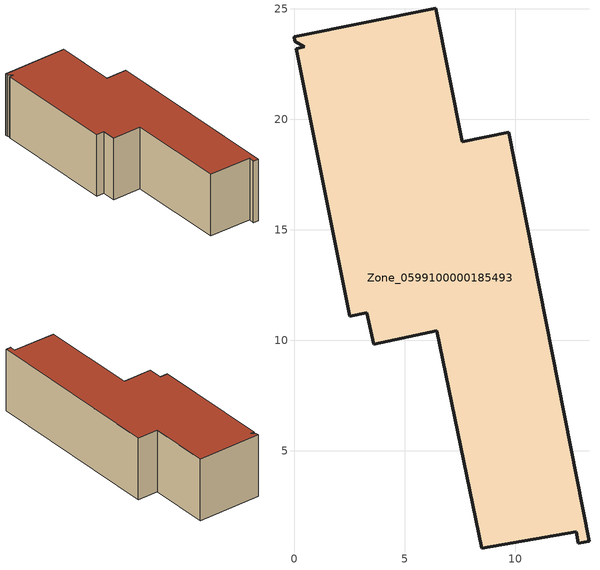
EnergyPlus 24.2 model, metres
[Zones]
Zone_0599100000185493
 floor ground (C_G): 3.3,11.25 2.53,11.1 0.11,23.2 0.47,23.28 0.04,23.54 0,23.75 6.42,25.04 7.61,18.99 9.71,19.41 13.37,0.92 12.86,0.82 12.76,1.35 8.48,0.61 6.46,10.44 3.6,9.83 z0
 wall outside (C_F): 6.42,25.04 0,23.75 0.04,23.54 0.47,23.28 0.11,23.2 2.53,11.1 3.3,11.25 3.6,9.83 6.46,10.44 8.48,0.61 12.76,1.35 12.86,0.82 13.37,0.92 9.71,19.41 7.61,18.99 6.42,25.04 z0:6.44
 roof outside (C_R): 0.11,23.2 2.53,11.1 3.3,11.25 3.6,9.83 6.46,10.44 8.48,0.61 12.76,1.35 12.86,0.82 13.37,0.92 9.71,19.41 7.61,18.99 6.42,25.04 0,23.75 0.04,23.54 0.47,23.28 z6.44
[BUILDING]
Pand.0599100000185493: North Axis=0; Terrain=City; Loads Convergence Tolerance Value=0.04; Temperature Convergence Tolerance Value=0.4; Solar Distribution=FullExterior; Maximum Number of Warmup Days=25; Minimum Number of Warmup Days=1
[Site:Location]
Rotterdam.The.Hague.AP_ZH_NLD Design_Conditions: Latitude=51.96; Longitude=4.45; Time Zone=1; Elevation=-4.5
[SITE:GROUNDTEMPERATURE:BUILDINGSURFACE]
18, 18, 18, 18, 18, 18, 18, 18, 18, 18, 18, 18
[MATERIAL] Thermal Absorptance=0.9; Solar Absorptance=0.7; Visible Absorptance=0.7
Name | Roughness | Thickness | Conductivity | Density | Specific Heat
G.D.1965 | MediumSmooth | 0.15 | 1 | 540 | 1210
F.D.1965 | Rough | 0.3 | 0.857143 | 1920 | 840
R.D.1965 | MediumRough | 0.2 | 0.08 | 1500 | 1000
[CONSTRUCTION]
C_G: G.D.1965
C_F: F.D.1965
C_R: R.D.1965
[ZONE]
Zone_0599100000185493: Type=1; Multiplier=1; Ceiling Height=Autocalculate; Volume=Autocalculate; Floor Area=autocalculate; Part of Total Floor Area=Yes
[ZONEINFILTRATION:DESIGNFLOWRATE]
Infil_Zone_0599100000185493: Zone or ZoneList or Space or SpaceList=Zone_0599100000185493; Schedule=AlwaysOn; Design Flow Rate Calculation Method=Flow/Area; Flow Rate per Floor Area=0.0042; Constant Term Coefficient=1; Temperature Term Coefficient=0; Velocity Term Coefficient=0; Velocity Squared Term Coefficient=0
[HVACTEMPLATE:ZONE:IDEALLOADSAIRSYSTEM]
Zone_0599100000185493: Maximum Heating Supply Air Temperature=50; Minimum Cooling Supply Air Temperature=13; Maximum Heating Supply Air Humidity Ratio=0.0156; Minimum Cooling Supply Air Humidity Ratio=0.0077; Heating Limit=NoLimit; Cooling Limit=NoLimit; Dehumidification Control Type=ConstantSensibleHeatRatio; Cooling Sensible Heat Ratio=0.7; Dehumidification Setpoint=60; Humidification Control Type=None; Humidification Setpoint=30; Outdoor Air Method=None; Outdoor Air Flow Rate per Person=0.00944; Outdoor Air Flow Rate per Zone Floor Area=0; Outdoor Air Flow Rate per Zone=0; Demand Controlled Ventilation Type=None; Outdoor Air Economizer Type=NoEconomizer; Heat Recovery Type=None; Sensible Heat Recovery Effectiveness=0.7; Latent Heat Recovery Effectiveness=0.65
[ZONECONTROL:THERMOSTAT]
ThermostatControl_Zone_0599100000185493: Zone or ZoneList=Zone_0599100000185493; Control Type Schedule=DualSetpointControlType; Control 1=Thermostat_Zone_0599100000185493; Temperature Difference Between Cutout And Setpoint=0
[THERMOSTATSETPOINT:DUALSETPOINT]
Thermostat_Zone_0599100000185493: Heating Setpoint Temperature Schedule=HeatingSetpoint_Zone_0599100000185493; Cooling Setpoint Temperature Schedule=CoolingSetpoint_Zone_0599100000185493
[SCHEDULE:COMPACT]
HeatingSetpoint_Zone_0599100000185493: Through: 12/31, For: AllDays, Until: 24:00, 21
CoolingSetpoint_Zone_0599100000185493: Through: 12/31, For: AllDays, Until: 24:00, 24
DualSetpointControlType: Through: 12/31, For: AllDays, Until: 24:00, 4
AlwaysOn: Through: 12/31, For: AllDays, Until: 24:00, 1
